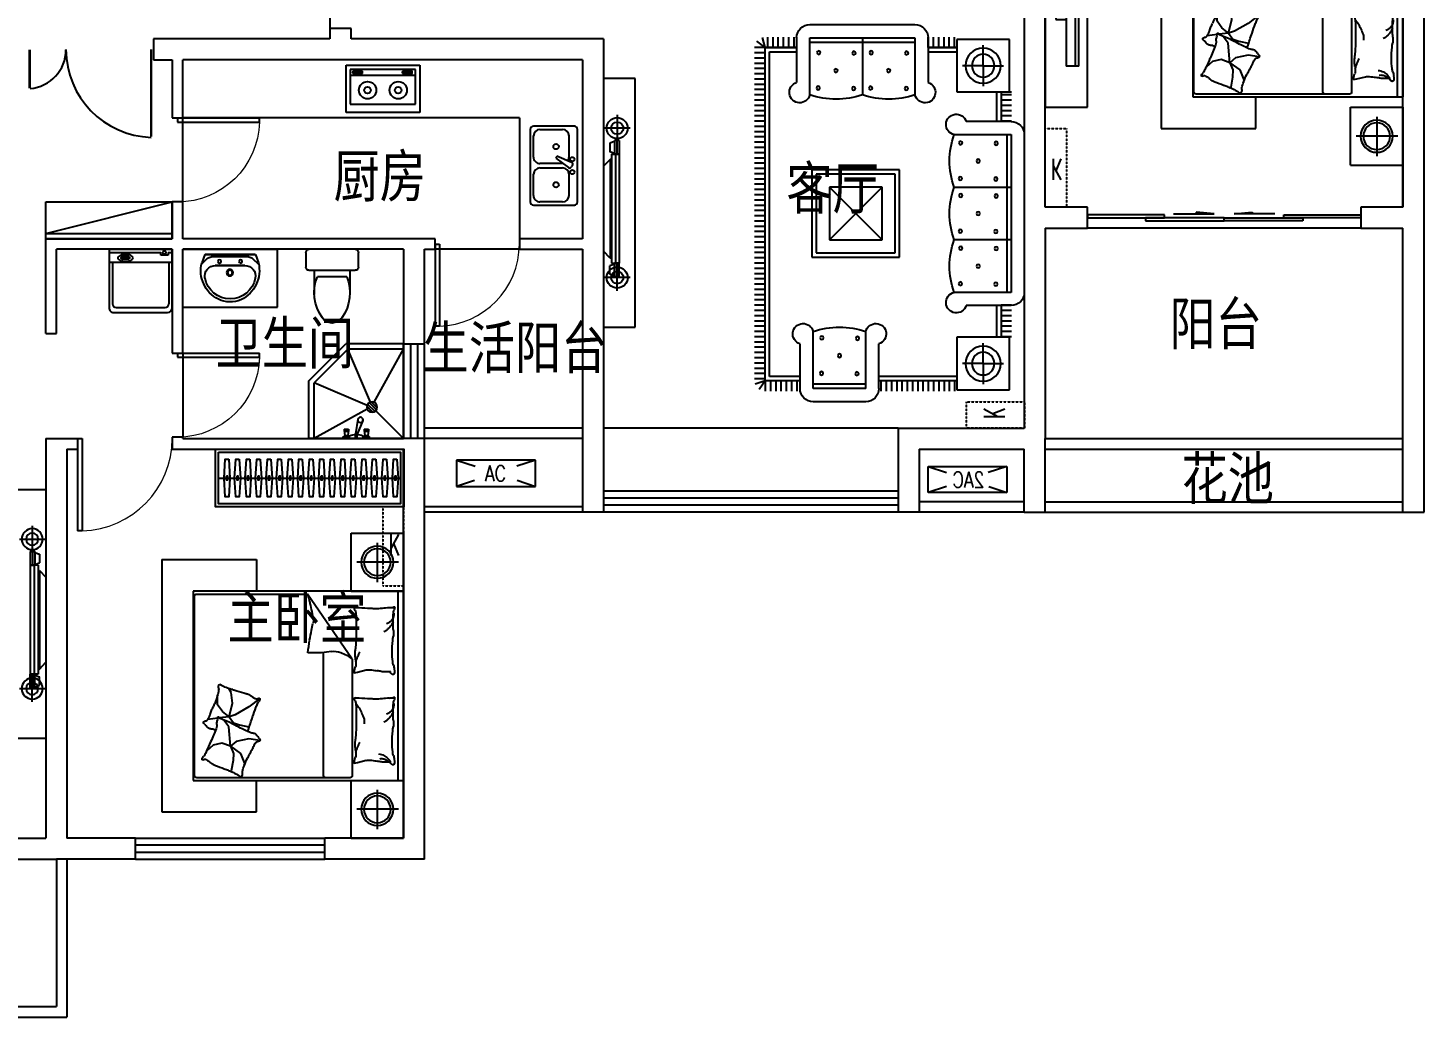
# Model space of a CAD drawing. Extents: x 4672755 to 4700405, y -995504 to -977404.
# Drawn here: x 4687134 to 4700405, y -995504 to -986099 of the extents above; entities that cross this region are included whole.
import ezdxf
from ezdxf.enums import TextEntityAlignment as Align

# ---------------------------------------------------------------- set-up
doc = ezdxf.new("R2010")
doc.units = 0
doc.header["$MEASUREMENT"] = 0
doc.linetypes.add('DASH', pattern=[0.35, 0.25, -0.1])
doc.layers.get('0').update_dxf_attribs({"linetype": 'CONTINUOUS'})
for name, color, linetype in [('BATH', 8, 'CONTINUOUS'), ('DOTE', 1, 'CONTINUOUS'), ('FUR', 8, 'CONTINUOUS'), ('FURN', 8, 'CONTINUOUS'), ('Furniture(家具)', 8, 'CONTINUOUS'), ('KTIAO', 124, 'CONTINUOUS'), ('WALL', 2, 'CONTINUOUS'), ('WINDOW', 4, 'CONTINUOUS'), ('WINDOW_TEXT', 7, 'CONTINUOUS'), ('厨卫示意', 8, 'CONTINUOUS'), ('家具示意', 8, 'CONTINUOUS'), ('空调示意', 40, 'CONTINUOUS')]:
    doc.layers.add(name, color=color, linetype=linetype)
doc.layers.add('文字标注', color=121, linetype='CONTINUOUS', lineweight=0)
doc.layers.get('DOTE').off()
doc.styles.add('-黑体', font='simhei.ttf', dxfattribs={"width": 0.8})
doc.styles.add('DIM_FONT', font='SIMPLEX.shx', dxfattribs={"width": 0.8})
doc.styles.add('HZ', font='txt', dxfattribs={"bigfont": 'hztxt'})
doc.styles.add('SIMPLEX', font='SIMPLEX.SHX')

# ---------------------------------------------------------------- blocks, each defined once
blk = doc.blocks.new('A$C322E7435')
at = {"layer": 'BATH'}
for p, q in [((0, 0), (0, 600)), ((557, 600), (0, 600)), ((30, 563), (57, 563)), ((31, 563), (31, 600)), ((57, 563), (57, 491)), ((126, 600), (126, 0)), ((126, 568), (518, 568)), ((552, 68), (552, 533)), ((600, 44), (600, 557)), ((57, 491), (30, 491)), ((31, 0), (31, 491)), ((76, 193), (86, 193)), ((84, 128), (84, 184)), ((84, 184), (98, 184)), ((98, 184), (98, 128)), ((0, 0), (557, 0)), ((77, 113), (86, 113)), ((98, 128), (84, 128)), ((126, 33), (518, 33))]:
    blk.add_line(p, q, dxfattribs=at)
blk.add_circle((30, 525), 15.2, dxfattribs=at)
for centre, radius, start, end in [((518, 533), 34.8, 0, 90), ((557, 557), 43.5, 0, 90), ((206, 155), 157, 169.1967, 180), ((206, 155), 157, 180, 190.8033), ((144, 167), 94.4, 155.2655, 169.1967), ((106, 185), 52.1, 131.9599, 155.2655), ((221, 153), 154, 173.9017, 180), ((221, 153), 154, 180, 186.0983), ((149, 161), 82.1, 165.5369, 173.9017), ((149, 146), 82.1, 186.0983, 194.4631), ((104, 172), 36, 148.0894, 165.5369), ((82, 211), 16.6, 90, 131.9599), ((77, 190), 3.51, 90, 148.0894), ((230, 153), 154, 173.9017, 180), ((230, 153), 154, 180, 186.0983), ((158, 161), 82.1, 165.5369, 173.9017), ((158, 146), 82.1, 186.0983, 194.4631), ((77, 190), 3.51, 72.0546, 90), ((113, 172), 36, 148.0894, 165.5369), ((82, 211), 16.6, 48.0401, 90), ((86, 190), 3.51, 90, 148.0894), ((86, 190), 3.51, 31.9106, 90), ((58, 172), 36, 18.9155, 31.9106), ((58, 185), 52.1, 24.7345, 48.0401), ((20, 167), 94.4, 10.8033, 24.7345), ((-41, 155), 157, 0, 10.8033), ((-41, 155), 157, 349.1967, 0), ((144, 144), 94.4, 190.8033, 204.7345), ((106, 126), 52.1, 204.7345, 228.0401), ((104, 134), 36, 194.4631, 211.9106), ((82, 100), 16.6, 228.0401, 270), ((77, 117), 3.51, 211.9106, 270), ((113, 134), 36, 194.4631, 211.9106), ((82, 100), 16.6, 270, 311.9599), ((86, 117), 3.51, 211.9106, 270), ((86, 117), 3.51, 270, 328.0894), ((58, 134), 36, 328.0894, 345.5369), ((13, 146), 82.1, 345.5369, 347.5389), ((58, 126), 52.1, 311.9599, 335.2655), ((20, 144), 94.4, 335.2655, 349.1967), ((518, 68), 34.8, 270, 0), ((557, 44), 43.5, 270, 0)]:
    blk.add_arc(centre, radius, start, end, dxfattribs=at)
blk = doc.blocks.new('A$C179D235A')
at = {"layer": 'BATH'}
for p, q in [((0, 0), (0, 450)), ((0, 450), (700, 450)), ((700, 450), (700, 0)), ((40, 370), (40, 40)), ((660, 370), (40, 370)), ((660, 40), (660, 370)), ((40, 96), (660, 96)), ((40, 40), (660, 40)), ((71, 73), (71, 62)), ((146, 64), (82, 64)), ((82, 64), (82, 47)), ((82, 47), (146, 47)), ((146, 47), (146, 64)), ((163, 72), (163, 62)), ((544, 73), (544, 62)), ((555, 64), (555, 47)), ((619, 64), (555, 64)), ((555, 47), (619, 47)), ((619, 47), (619, 64)), ((636, 72), (636, 62)), ((700, 0), (0, 0))]:
    blk.add_line(p, q, dxfattribs=at)
for centre, radius in [((204, 237), 82.5), ((204, 237), 31.6), ((496, 237), 82.5), ((496, 237), 31.6)]:
    blk.add_circle(centre, radius, dxfattribs=at)
for centre, radius, start, end in [((75, 72), 4.03, 121.9106, 180), ((75, 72), 4.03, 180, 197.9454), ((75, 62), 4.03, 121.9106, 180), ((75, 62), 4.03, 180, 238.0894), ((95, 41), 41.3, 104.4631, 121.9106), ((95, 30), 41.3, 104.4631, 121.9106), ((95, 93), 41.3, 238.0894, 251.0845), ((108, -11), 94.4, 96.0983, 104.4631), ((108, -21), 94.4, 96.0983, 104.4631), ((117, -93), 177, 90, 96.0983), ((117, -104), 177, 90, 96.0983), ((117, -93), 177, 83.9017, 90), ((117, -104), 177, 83.9017, 90), ((126, -11), 94.4, 75.5369, 83.9017), ((126, -21), 94.4, 75.5369, 83.9017), ((126, 145), 94.4, 282.4611, 284.4631), ((139, 41), 41.3, 58.0894, 75.5369), ((139, 30), 41.3, 58.0894, 75.5369), ((139, 93), 41.3, 284.4631, 301.9106), ((159, 72), 4.03, 0, 58.0894), ((159, 62), 4.03, 360, 58.0894), ((159, 62), 4.03, 301.9106, 360), ((548, 72), 4.03, 121.9106, 180), ((548, 72), 4.03, 180, 197.9454), ((548, 62), 4.03, 121.9106, 180), ((548, 62), 4.03, 180, 238.0894), ((568, 41), 41.3, 104.4631, 121.9106), ((568, 30), 41.3, 104.4631, 121.9106), ((568, 93), 41.3, 238.0894, 251.0845), ((581, -11), 94.4, 96.0983, 104.4631), ((581, -21), 94.4, 96.0983, 104.4631), ((590, -93), 177, 90, 96.0983), ((590, -104), 177, 90, 96.0983), ((590, -93), 177, 83.9017, 90), ((590, -104), 177, 83.9017, 90), ((599, -11), 94.4, 75.5369, 83.9017), ((599, -21), 94.4, 75.5369, 83.9017), ((599, 145), 94.4, 282.4611, 284.4631), ((612, 41), 41.3, 58.0894, 75.5369), ((612, 30), 41.3, 58.0894, 75.5369), ((612, 93), 41.3, 284.4631, 301.9106), ((632, 72), 4.03, 0, 58.0894), ((632, 62), 4.03, 0, 58.0894), ((632, 62), 4.03, 301.9106, 360)]:
    blk.add_arc(centre, radius, start, end, dxfattribs=at)
blk = doc.blocks.new('A$C77202156')
at = {"layer": 'BATH'}
for p, q in [((350, 900), (0, 550)), ((50, 529), (371, 850)), ((900, 900), (350, 900)), ((584, 348), (371, 850)), ((900, 850), (371, 850)), ((621, 346), (900, 850)), ((900, 0), (900, 900)), ((0, 0), (0, 550)), ((810, 565), (810, 525)), ((810, 565), (820, 565)), ((820, 565), (875, 560)), ((820, 565), (820, 525)), ((830, 565), (830, 525)), ((875, 530), (875, 560)), ((875, 560), (875, 530)), ((900, 575), (880, 575)), ((880, 575), (880, 515)), ((900, 575), (900, 325)), ((50, 0), (50, 529)), ((552, 315), (50, 529)), ((715, 435), (856, 457)), ((727, 387), (858, 442)), ((732, 433), (732, 433)), ((810, 525), (820, 525)), ((820, 525), (875, 530)), ((900, 457), (858, 457)), ((900, 442), (858, 442)), ((900, 515), (875, 515)), ((554, 279), (50, 0)), ((607, 251), (551, 307)), ((628, 258), (558, 328)), ((642, 272), (572, 342)), ((649, 293), (593, 350)), ((810, 375), (810, 335)), ((810, 375), (820, 375)), ((810, 335), (820, 335)), ((820, 375), (820, 335)), ((820, 375), (875, 370)), ((820, 335), (875, 340)), ((830, 375), (830, 335)), ((900, 385), (875, 385)), ((875, 370), (875, 340)), ((875, 340), (875, 370)), ((880, 385), (880, 325)), ((900, 325), (880, 325)), ((635, 265), (900, 0)), ((0, 0), (900, 0))]:
    blk.add_line(p, q, dxfattribs=at)
for centre, radius in [((722, 411), 25), ((858, 450), 7.5)]:
    blk.add_circle(centre, radius, dxfattribs=at)
blk.add_arc((1008, 450), 148, 153.9845, 205.963, dxfattribs=at)
blk.add_ellipse((600, 300), major_axis=(35.4, 35.4), ratio=1, dxfattribs=at)
blk = doc.blocks.new('A$C07443026')
at = {"layer": 'BATH'}
for p, q in [((80, 200), (80, 430)), ((420, 200), (420, 430)), ((0, 30), (0, 170)), ((30, 200), (470, 200)), ((110, 260), (390, 260)), ((500, 170), (500, 30)), ((470, 0), (30, 0))]:
    blk.add_line(p, q, dxfattribs=at)
for centre, radius, start, end in [((250, 591), 110, 33.4509, 146.5491), ((479, 413), 399, 143.4511, 202.496), ((21, 413), 399, 337.504, 36.5489), ((30, 170), 30, 90, 180), ((470, 170), 30, 0, 90), ((30, 30), 30, 180, 270), ((470, 30), 30, 270, 0)]:
    blk.add_arc(centre, radius, start, end, dxfattribs=at)
blk = doc.blocks.new('A$C6E3D31D3')
at = {"layer": '家具示意'}
for p, q in [((1400, 2400), (1400, 2100)), ((2300, 2400), (1400, 2400)), ((2300, 2400), (2300, 0)), ((0, 2100), (2000, 2100)), ((0, 300), (0, 2100)), ((53, 300), (53, 2100)), ((489, 1453), (916, 2072)), ((1968, 2072), (916, 2072)), ((1988, 346), (1988, 2052)), ((2000, 2100), (2000, 300)), ((687, 1526), (782, 1512)), ((762, 346), (762, 1515)), ((782, 1512), (912, 1514)), ((439, 1330), (356, 1350)), ((469, 1322), (439, 1330)), ((489, 1453), (489, 346)), ((1369, 1078), (1473, 998)), ((1627, 1034), (1641, 1137)), ((1641, 1137), (1661, 1173)), ((1769, 1020), (1769, 1113)), ((1473, 998), (1603, 923)), ((1659, 905), (1627, 1034)), ((1659, 905), (1722, 955)), ((1722, 955), (1769, 1020)), ((1560, 828), (1471, 809)), ((1617, 848), (1560, 828)), ((1603, 923), (1659, 905)), ((1659, 905), (1617, 848)), ((1645, 847), (1701, 870)), ((1646, 624), (1664, 810)), ((1659, 905), (1753, 894)), ((1664, 810), (1701, 860)), ((1701, 870), (1744, 888)), ((1701, 860), (1709, 872)), ((1767, 892), (1862, 880)), ((1369, 681), (1472, 695)), ((1472, 695), (1594, 669)), ((1594, 669), (1646, 624)), ((1553, 555), (1515, 461)), ((1646, 624), (1553, 555)), ((1646, 624), (1618, 557)), ((1618, 557), (1621, 488)), ((1646, 624), (1728, 655)), ((1728, 655), (1811, 635)), ((1811, 635), (1873, 581)), ((439, 470), (356, 491)), ((469, 463), (439, 470)), ((1515, 461), (1518, 437)), ((1621, 488), (1639, 390)), ((2000, 300), (0, 300)), ((509, 326), (1968, 326)), ((1400, 0), (1400, 300)), ((1639, 390), (1645, 387)), ((2300, 0), (1400, 0))]:
    blk.add_line(p, q, dxfattribs=at)
for centre, radius, start, end in [((1532, 1836), 657, 164.0648, 167.0745), ((2664, 1513), 1835, 162.2636, 164.0648), ((1968, 2052), 20, 0, 90), ((111, 1940), 25.1, 158.2117, 175.6975), ((115, 1940), 28.9, 175.6975, 210.6513), ((91, 1948), 3.42, 109.564, 158.2117), ((91, 1949), 2.32, 348.1069, 109.564), ((44, 1897), 53.9, 5.2592, 30.6513), ((97, 1948), 4.28, 168.1069, 248.0096), ((101, 1958), 15.6, 248.0096, 291.421), ((194, 1884), 99.2, 175.7841, 195.9352), ((-720, 1827), 821, 1.9079, 5.2592), ((119, 1913), 32.8, 81.8665, 111.421), ((89, 1702), 246, 77.8905, 81.8665), ((182, 2136), 198, 257.8905, 262.3191), ((277, 2845), 913, 262.3191, 266.6313), ((264, 2611), 679, 266.6313, 271.6331), ((244, 3297), 1365, 271.6331, 273.055), ((-410, 15550), 13636, 273.055, 273.5049), ((404, 2260), 321, 273.5049, 279.9984), ((1616, 1808), 1164, 176.426, 179.7135), ((600, 1872), 146, 167.131, 176.426), ((502, 1894), 45.3, 152.7159, 167.131), ((463, 1925), 19.3, 73.3022, 99.9984), ((393, 1950), 76.7, 332.7159, 343.7788), ((383, 1953), 87.5, 343.7788, 352.8796), ((468, 1942), 1.32, 352.8796, 73.3022), ((4853, 1074), 4065, 167.0745, 169.2724), ((387, 1701), 290, 175.1982, 182.5386), ((-772, 1798), 873, 355.1982, 359.4243), ((194, 1884), 99.2, 195.9352, 216.0864), ((-1393, 1805), 1494, 359.4243, 1.9079), ((320, 1892), 234, 200.8603, 207.2396), ((180, 1820), 76.8, 207.2396, 218.3886), ((194, 1884), 99.2, 216.0864, 233.8234), ((427, 2016), 392, 218.3886, 223.8115), ((194, 1884), 99.2, 233.8234, 251.5603), ((307, 1901), 225, 223.8115, 230.9651), ((196, 1764), 49.3, 230.9651, 241.6832), ((6170, 1785), 5719, 179.7135, 180.9704), ((916, 1819), 58.1, 169.2724, 187.7304), ((1051, 1838), 194, 187.7304, 193.1904), ((-1587, 1219), 2516, 11.6741, 13.1904), ((-1658, 1205), 2588, 9.495, 11.6741), ((249, 1695), 152, 182.5386, 190.1899), ((-421, 1574), 529, 6.0867, 10.1899), ((-938, 1519), 1049, 0, 6.0867), ((267, 1897), 200, 241.6832, 246.9972), ((3814, 1746), 3362, 180.9704, 182.6096), ((-2834, 1008), 3780, 7.692, 9.495), ((-572, 1519), 683, 352.4531, 360), ((-251, 1207), 739, 23.4844, 25.3111), ((-251, 1207), 739, 21.6577, 23.4844), ((-251, 1207), 739, 19.428, 21.6577), ((1671, 1648), 1216, 182.6096, 184.6176), ((232, 1493), 230, 348.4414, 2.7491), ((-942, 1437), 1405, 2.7491, 4.6176), ((728, 1165), 375, 110.1488, 129.6445), ((661, 1348), 180, 81.8644, 110.1488), ((249, 1334), 161, 171.5628, 180), ((178, 1334), 90.4, 180, 191.2724), ((391, 1313), 305, 164.256, 171.5628), ((-135, 1461), 242, 344.256, 352.4531), ((93, 1338), 34.2, 296.5805, 355.5998), ((180, 1824), 492, 263.7676, 270), ((180, 1536), 204, 270, 279.6844), ((66, 2205), 882, 279.6844, 282.1984), ((320, 1032), 317, 98.0051, 102.1984), ((367, 694), 659, 92.6649, 98.0051), ((340, 1285), 67.7, 75.9548, 92.6649), ((-251, 1207), 739, 17.1982, 19.428), ((600, 1418), 146, 168.4414, 186.4341), ((574, 1415), 120, 186.4341, 197.3864), ((240, 1311), 230, 9.4841, 17.3864), ((200, 1304), 271, 4.0829, 9.4841), ((103, 1319), 13.1, 191.2724, 296.5805), ((469, 1323), 0.917, 255.9551, 4.0829), ((1683, 1262), 75.5, 291.9373, 315.0955), ((1748, 1197), 16.8, 84.6428, 135.0955), ((1749, 1208), 5.8, 27.2959, 84.6428), ((1709, 1188), 50.9, 8.6443, 27.2959), ((1700, 1186), 59.9, 352.216, 8.6443), ((111, 1081), 25.1, 158.2117, 175.6975), ((115, 1080), 28.9, 175.6975, 210.6513), ((91, 1089), 3.42, 109.564, 158.2117), ((91, 1090), 2.32, 348.1069, 109.564), ((44, 1038), 53.9, 5.2592, 30.6513), ((97, 1088), 4.28, 168.1069, 248.0096), ((101, 1099), 15.6, 248.0096, 291.421), ((119, 1054), 32.8, 81.8665, 111.421), ((89, 843), 246, 77.8905, 81.8665), ((182, 1277), 198, 257.8905, 262.3191), ((277, 1986), 913, 262.3191, 266.6313), ((264, 1752), 679, 266.6313, 271.6331), ((244, 2438), 1365, 271.6331, 273.055), ((-410, 14691), 13636, 273.055, 273.5049), ((404, 1401), 321, 273.5049, 279.9984), ((463, 1066), 19.3, 73.3022, 99.9984), ((393, 1091), 76.7, 332.7159, 343.7788), ((383, 1094), 87.5, 343.7788, 352.8796), ((468, 1083), 1.32, 352.8796, 73.3022), ((1373, 1077), 4.43, 103.2808, 176.0516), ((1404, 1075), 35.2, 176.0516, 200.3452), ((1427, 1084), 60.1, 200.3452, 218.5854), ((1374, 1075), 6.3, 36.5792, 103.2808), ((1390, 1088), 14.2, 216.5792, 259.5926), ((1402, 1150), 77.1, 259.5926, 267.2714), ((1399, 1088), 15.3, 267.2714, 284.5709), ((1393, 1111), 39.3, 284.5709, 296.8179), ((1252, 1390), 352, 296.8179, 300.9056), ((1333, 1255), 194, 300.9056, 309.7005), ((1508, 1043), 81, 116.0735, 129.7005), ((1559, 939), 197, 107.8396, 116.0735), ((2113, -780), 2003, 105.2625, 107.8396), ((2019, -438), 1648, 103.841, 105.2625), ((1494, 1692), 545, 283.841, 286.3122), ((1597, 1341), 180, 286.3122, 290.7773), ((717, 3662), 2662, 290.7773, 291.9373), ((1822, 1170), 63, 172.216, 188.2293), ((2185, 1222), 430, 188.2293, 196.3527), ((2371, 1277), 624, 196.3527, 203.0962), ((194, 1025), 99.2, 175.7841, 195.9352), ((-720, 968), 821, 1.9079, 5.2592), ((-772, 939), 873, 355.1982, 359.4243), ((194, 1025), 99.2, 195.9352, 216.0864), ((-1393, 945), 1494, 359.4243, 1.9079), ((320, 1033), 234, 200.8603, 207.2396), ((194, 1025), 99.2, 216.0864, 233.8234), ((194, 1025), 99.2, 233.8234, 251.5603), ((1696, 331), 1432, 153.5015, 155.6735), ((694, 830), 313, 147.865, 153.5015), ((1046, 609), 729, 144.1737, 147.865), ((1616, 949), 1164, 176.426, 179.7135), ((6170, 926), 5719, 179.7135, 180.9704), ((600, 1012), 146, 167.131, 176.426), ((502, 1035), 45.3, 152.7159, 167.131), ((1318, 997), 79.2, 22.7069, 38.5854), ((619, 704), 837, 20.1287, 22.7069), ((-3378, -761), 5094, 19.0836, 20.1287), ((7168, 3322), 5838, 203.0962, 203.4523), ((-3786, -1430), 6102, 23.104, 23.4523), ((-28, 173), 2016, 22.0188, 23.104), ((4712, 2090), 3097, 202.0188, 202.8944), ((387, 842), 290, 175.1982, 182.5386), ((249, 836), 152, 182.5386, 190.1899), ((-421, 715), 529, 6.0867, 10.1899), ((180, 961), 76.8, 207.2396, 218.3886), ((427, 1157), 392, 218.3886, 223.8115), ((307, 1042), 225, 223.8115, 230.9651), ((196, 905), 49.3, 230.9651, 241.6832), ((267, 1038), 200, 241.6832, 246.9972), ((647, 855), 272, 175.9172, 183.5552), ((433, 871), 58, 159.3257, 175.9172), ((853, 712), 507, 155.6735, 159.3257), ((3814, 886), 3362, 180.9704, 182.6096), ((-1536, -123), 3145, 16.6085, 19.0836), ((782, 2299), 1687, 295.0529, 297.0884), ((838, 2191), 1565, 297.0884, 299.936), ((1726, 649), 214, 112.2355, 119.936), ((1736, 909), 23.1, 292.2355, 342.8133), ((1762, 901), 4.67, 19.3799, 162.8133), ((1758, 900), 9.2, 355.7407, 19.3799), ((1801, 896), 34, 175.7407, 187.9822), ((1961, 919), 195, 187.9822, 194.8807), ((1599, 823), 179, 7.6784, 14.8807), ((1706, 837), 71.2, 355.4882, 7.6784), ((1843, 826), 66.3, 175.4882, 188.1216), ((1893, 833), 117, 188.1216, 201.0043), ((1810, 859), 77.4, 301.4977, 312.0817), ((1892, 899), 35.9, 202.8944, 268.8496), ((1716, 963), 218, 312.0817, 318.389), ((1385, 1257), 660, 318.389, 319.3878), ((2177, 578), 383, 138.0754, 139.3878), ((1891, 851), 12.7, 316.7905, 88.8496), ((1926, 804), 45.2, 131.4767, 138.0754), ((1850, 890), 69.7, 311.4767, 316.7905), ((-938, 660), 1049, 0, 6.0867), ((-251, 348), 739, 23.4844, 25.3111), ((1671, 789), 1216, 182.6096, 184.6176), ((-942, 578), 1405, 2.7491, 4.6176), ((1378, 685), 12.7, 141.1864, 273.2455), ((1422, 649), 69.7, 135.8726, 141.1864), ((1340, 729), 45.2, 315.8726, 322.4713), ((1072, 935), 383, 322.4713, 323.7837), ((1381, 636), 35.9, 27.2902, 93.2455), ((1914, 318), 660, 142.7849, 143.7837), ((1561, 586), 218, 136.4776, 142.7849), ((1459, 683), 77.4, 125.8936, 136.4776), ((1427, 727), 22.6, 81.9508, 125.8936), ((1437, 795), 45.8, 261.9508, 292.4162), ((1071, 1682), 1005, 292.4162, 295.0529), ((1366, 742), 117, 10.7366, 16.6085), ((4720, 1919), 3145, 201.0043, 203.4795), ((2121, -167), 1005, 108.0203, 109.3448), ((1824, 746), 45.8, 77.5549, 108.0203), ((1839, 812), 22.6, 257.5549, 301.4977), ((6508, 2696), 5094, 203.4795, 204.5246), ((391, 454), 305, 164.256, 171.5628), ((-135, 602), 242, 344.256, 352.4531), ((-572, 660), 683, 352.4531, 360), ((252, 412), 140, 117.3988, 135.0976), ((252, 412), 140, 106.515, 117.3988), ((252, 412), 140, 95.6311, 106.515), ((-251, 348), 739, 21.6577, 23.4844), ((-251, 348), 739, 19.428, 21.6577), ((-251, 348), 739, 17.1982, 19.428), ((600, 559), 146, 168.4414, 186.4341), ((574, 556), 120, 186.4341, 197.3864), ((232, 634), 230, 348.4414, 2.7491), ((-1340, -767), 3097, 26.4147, 27.2902), ((3240, 1507), 2016, 206.4147, 207.4999), ((6864, 3394), 6102, 207.4999, 207.8482), ((-3694, -2184), 5838, 27.4921, 27.8482), ((2635, 928), 837, 204.5246, 207.1028), ((1960, 583), 79.2, 207.1028, 222.9813), ((249, 475), 161, 171.5628, 180), ((178, 475), 90.4, 180, 191.2724), ((103, 460), 13.1, 191.2724, 296.5805), ((93, 479), 34.2, 296.5805, 355.5998), ((252, 412), 140, 135.0976, 152.7964), ((180, 965), 492, 263.7676, 270), ((216, 421), 89.9, 131.4429, 143.7359), ((191, 449), 52.6, 115.3551, 131.4429), ((233, 360), 151, 111.8149, 115.3551), ((254, 310), 206, 108.7799, 111.8149), ((180, 677), 204, 270, 279.6844), ((205, 451), 56.2, 90, 108.7799), ((205, 416), 91.5, 75.3149, 90), ((66, 1345), 882, 279.6844, 282.1984), ((320, 173), 317, 98.0051, 102.1984), ((367, -165), 659, 92.6649, 98.0051), ((340, 425), 67.7, 75.9548, 92.6649), ((240, 451), 230, 9.4841, 17.3864), ((200, 445), 271, 4.0829, 9.4841), ((469, 464), 0.917, 255.9551, 4.0829), ((932, 224), 624, 20.7486, 27.4921), ((1113, 292), 430, 12.6252, 20.7486), ((1151, 1960), 1648, 288.2369, 289.6584), ((1032, 2294), 2003, 289.6584, 292.2355), ((1716, 622), 197, 292.2355, 300.4694), ((1774, 523), 81, 300.4694, 314.0964), ((1966, 325), 194, 125.3015, 134.0964), ((2057, 196), 352, 121.2138, 125.3015), ((1895, 464), 39.3, 108.9668, 121.2138), ((1887, 486), 15.3, 91.6673, 108.9668), ((1889, 425), 77.1, 83.9885, 91.6673), ((1895, 487), 14.2, 40.9751, 83.9885), ((1858, 488), 60.1, 24.7411, 42.9813), ((1911, 501), 6.3, 220.9751, 287.6767), ((1881, 499), 35.2, 0.4475, 24.7411), ((1912, 499), 4.43, 287.6767, 0.4475), ((509, 346), 20, 180, 270), ((742, 346), 20, 270, 0), ((1471, 372), 63, 356.6119, 12.6252), ((1594, 365), 59.9, 176.6119, 193.0402), ((1585, 363), 50.9, 193.0402, 211.6917), ((1547, 339), 5.8, 211.6917, 269.0386), ((1547, 350), 16.8, 269.0386, 319.4914), ((1617, 290), 75.5, 116.3332, 139.4914), ((2764, -2028), 2662, 115.1732, 116.3332), ((1709, 219), 180, 110.7081, 115.1732), ((1838, -123), 545, 108.2369, 110.7081), ((1968, 346), 20, 270, 0)]:
    blk.add_arc(centre, radius, start, end, dxfattribs=at)
at = {"layer": '家具示意', "style": 'DIM_FONT', "width": 0.8, "flags": 9}
for tag in ['YSIZE', 'XSIZE']:
    blk.add_attdef(tag, (0, 300), '', height=0.5, rotation=90, dxfattribs=at)
blk = doc.blocks.new('A$C5B633F4C')
at = {"layer": 'BATH'}
for p, q in [((0, 419), (0, 31)), ((719, 450), (31, 450)), ((373, 401), (387, 393)), ((750, 31), (750, 419)), ((31, 92), (31, 307)), ((92, 368), (293, 368)), ((344, 391), (284, 252)), ((302, 242), (393, 362)), ((355, 306), (355, 92)), ((395, 92), (395, 307)), ((457, 368), (658, 368)), ((719, 307), (719, 92)), ((284, 252), (302, 242)), ((31, 0), (719, 0)), ((293, 31), (92, 31)), ((658, 31), (457, 31))]:
    blk.add_line(p, q, dxfattribs=at)
for centre, radius in [((314, 399), 20.4), ((436, 399), 20.4), ((194, 245), 25.5), ((556, 245), 25.5)]:
    blk.add_circle(centre, radius, dxfattribs=at)
for centre, radius, start, end in [((31, 419), 30.7, 90, 180), ((363, 384), 20.4, 60, 159.4623), ((719, 419), 30.7, 0, 90), ((92, 307), 61.3, 90, 180), ((293, 307), 61.3, 56.607, 90), ((377, 375), 20.4, 320.5377, 60), ((457, 307), 61.3, 90, 180), ((658, 307), 61.3, 0, 90), ((31, 31), 30.7, 180, 270), ((92, 92), 61.3, 180, 270), ((293, 92), 61.3, 270, 0), ((457, 92), 61.3, 180, 270), ((658, 92), 61.3, 270, 0), ((719, 31), 30.7, 270, 0)]:
    blk.add_arc(centre, radius, start, end, dxfattribs=at)
at = {"layer": 'BATH', "style": 'DIM_FONT', "width": 0.8, "flags": 9}
for tag in ['XSIZE', 'YSIZE']:
    blk.add_attdef(tag, (375, 450), '', height=0.371, rotation=270, dxfattribs=at)
blk = doc.blocks.new('A$C34E17426')
at = {"layer": 'BATH'}
for p, q in [((0, 0), (0, 550)), ((900, 550), (0, 550)), ((900, 0), (900, 550)), ((236, 464), (178, 409)), ((209, 500), (179, 421)), ((689, 500), (209, 500)), ((212, 500), (688, 500)), ((270, 477), (630, 477)), ((666, 463), (723, 405)), ((689, 500), (719, 421)), ((308, 395), (590, 395)), ((590, 395), (308, 395)), ((900, 0), (0, 0))]:
    blk.add_line(p, q, dxfattribs=at)
for centre, radius in [((350, 435), 16.3), ((550, 435), 16.3), ((451, 328), 31.6), ((451, 328), 23)]:
    blk.add_circle(centre, radius, dxfattribs=at)
for centre, radius, start, end in [((478, 348), 307, 166.1751, 244.7296), ((270, 427), 50, 90, 133.181), ((421, 348), 307, 297.0639, 13.8249), ((630, 427), 50, 44.5607, 90), ((308, 295), 100, 90, 190.5602), ((449, 321), 243, 190.5602, 349.4398), ((590, 295), 100, 349.4398, 90), ((449, 299), 250, 245.8071, 296.4628)]:
    blk.add_arc(centre, radius, start, end, dxfattribs=at)
blk = doc.blocks.new('A$C04A21AEC')
at = {"layer": '家具示意'}
for p, q in [((500, 550), (0, 550)), ((0, 550), (0, 0)), ((500, 0), (500, 550)), ((250, 460), (250, 86)), ((50, 275), (445, 275)), ((500, 0), (0, 0))]:
    blk.add_line(p, q, dxfattribs=at)
for radius in [153, 127]:
    blk.add_circle((250, 275), radius, dxfattribs=at)
blk = doc.blocks.new('A$C42A94E56')
at = {"layer": 'KTIAO', "linetype": 'DASH', "ltscale": 0.5}
for p, q in [((750, 200), (0, 200)), ((0, 200), (0, 0)), ((750, 0), (750, 200)), ((0, 0), (750, 0))]:
    blk.add_line(p, q, dxfattribs=at)
at = {"layer": 'KTIAO', "linetype": 'DASH', "ltscale": 0.5, "style": 'HZ', "width": 0.6}
blk.add_text('K', height=200, rotation=90, dxfattribs=at).set_placement((461, 57))
blk = doc.blocks.new('A$C67BD35B0')
at = {"layer": '空调示意'}
for p, q in [((750, 250), (0, 250)), ((0, 250), (0, 0)), ((0, 250), (177, 191)), ((750, 250), (573, 191)), ((750, 0), (750, 250)), ((172, 57), (0, 0)), ((0, 0), (750, 0)), ((575, 58), (750, 0))]:
    blk.add_line(p, q, dxfattribs=at)
at = {"layer": '空调示意', "style": 'HZ', "width": 0.8}
blk.add_text('AC', height=150, dxfattribs=at).set_placement((270, 48))
at = {"layer": '空调示意', "style": 'DIM_FONT', "width": 0.6, "flags": 9}
for tag in ['XSIZE', 'YSIZE']:
    blk.add_attdef(tag, (0, 0), '', height=0.5, rotation=0, dxfattribs=at)
blk = doc.blocks.new('*U25')
blk.add_line((-970, -275), (760, -275))
for points in [[(-1000, 0), (790, 0), (790, -550), (-1000, -550)], [(-970, -30), (760, -30), (760, -520), (-970, -520)]]:
    blk.add_lwpolyline(points, close=True)
at = {"elevation": 0}
for points in [[(-874, -95), (-862, -275), (-874, -455), (-906, -455), (-918, -275), (-906, -95)], [(-774, -95), (-762, -275), (-774, -455), (-806, -455), (-818, -275), (-806, -95)], [(-674, -95), (-662, -275), (-674, -455), (-706, -455), (-718, -275), (-706, -95)], [(-574, -95), (-562, -275), (-574, -455), (-606, -455), (-618, -275), (-606, -95)], [(-474, -95), (-462, -275), (-474, -455), (-506, -455), (-518, -275), (-506, -95)], [(-374, -95), (-362, -275), (-374, -455), (-406, -455), (-418, -275), (-406, -95)], [(-274, -95), (-262, -275), (-274, -455), (-306, -455), (-318, -275), (-306, -95)], [(-174, -95), (-162, -275), (-174, -455), (-206, -455), (-218, -275), (-206, -95)], [(-74, -95), (-62, -275), (-74, -455), (-106, -455), (-118, -275), (-106, -95)], [(26, -95), (38, -275), (26, -455), (-6, -455), (-18, -275), (-6, -95)], [(126, -95), (138, -275), (126, -455), (94, -455), (82, -275), (94, -95)], [(226, -95), (238, -275), (226, -455), (194, -455), (182, -275), (194, -95)], [(326, -95), (338, -275), (326, -455), (294, -455), (282, -275), (294, -95)], [(426, -95), (438, -275), (426, -455), (394, -455), (382, -275), (394, -95)], [(526, -95), (538, -275), (526, -455), (494, -455), (482, -275), (494, -95)], [(626, -95), (638, -275), (626, -455), (594, -455), (582, -275), (594, -95)], [(726, -95), (738, -275), (726, -455), (694, -455), (682, -275), (694, -95)]]:
    blk.add_lwpolyline(points, close=True, dxfattribs=at)
at = {"ltscale": 15, "elevation": 0}
for points in [[(-894, -255), (-886, -255), (-886, -295), (-894, -295)], [(-794, -255), (-786, -255), (-786, -295), (-794, -295)], [(-694, -255), (-686, -255), (-686, -295), (-694, -295)], [(-594, -255), (-586, -255), (-586, -295), (-594, -295)], [(-494, -255), (-486, -255), (-486, -295), (-494, -295)], [(-394, -255), (-386, -255), (-386, -295), (-394, -295)], [(-294, -255), (-286, -255), (-286, -295), (-294, -295)], [(-194, -255), (-186, -255), (-186, -295), (-194, -295)], [(-94, -255), (-86, -255), (-86, -295), (-94, -295)], [(6, -255), (14, -255), (14, -295), (6, -295)], [(106, -255), (114, -255), (114, -295), (106, -295)], [(206, -255), (214, -255), (214, -295), (206, -295)], [(306, -255), (314, -255), (314, -295), (306, -295)], [(406, -255), (414, -255), (414, -295), (406, -295)], [(506, -255), (514, -255), (514, -295), (506, -295)], [(606, -255), (614, -255), (614, -295), (606, -295)], [(706, -255), (714, -255), (714, -295), (706, -295)]]:
    blk.add_lwpolyline(points, close=True, dxfattribs=at)
blk = doc.blocks.new('A$C31840BCA')
at = {"layer": 'FUR'}
for p, q in [((300, 2367), (0, 2367)), ((0, 2367), (0, 0)), ((300, 0), (300, 2367)), ((131, 2020), (131, 1771)), ((252, 1894), (8, 1894)), ((105, 1767), (60, 1750)), ((60, 1750), (60, 1669)), ((105, 1775), (105, 1645)), ((150, 1775), (105, 1775)), ((127, 1775), (127, 1645)), ((150, 1775), (150, 1645)), ((62, 1596), (0, 1531)), ((105, 1652), (60, 1669)), ((75, 1596), (62, 1596)), ((62, 1596), (62, 658)), ((75, 1645), (150, 1645)), ((75, 1645), (75, 610)), ((150, 1645), (105, 1645)), ((113, 1645), (113, 610)), ((150, 1645), (150, 610)), ((62, 658), (0, 723)), ((105, 602), (60, 585)), ((60, 504), (60, 585)), ((75, 658), (62, 658)), ((75, 610), (150, 610)), ((105, 480), (105, 610)), ((150, 610), (105, 610)), ((126, 480), (126, 610)), ((131, 346), (131, 596)), ((150, 480), (150, 610)), ((252, 473), (8, 473)), ((105, 487), (60, 504)), ((150, 480), (105, 480)), ((0, 0), (300, 0))]:
    blk.add_line(p, q, dxfattribs=at)
for centre, radius in [((130, 1894), 99.8), ((131, 1894), 58), ((130, 473), 99.8), ((131, 473), 58)]:
    blk.add_circle(centre, radius, dxfattribs=at)
blk = doc.blocks.new('A$C6CA9292A')
at = {"layer": 'FURN'}
for p, q in [((2039, 3587), (1039, 3587)), ((663, 3368), (663, 3468)), ((713, 3368), (713, 3468)), ((763, 3368), (763, 3468)), ((813, 3368), (813, 3468)), ((863, 3368), (863, 3468)), ((913, 3368), (913, 3468)), ((914, 3462), (914, 3035)), ((2039, 3462), (1039, 3462)), ((1039, 3462), (1039, 2920)), ((1539, 3462), (1539, 2920)), ((2039, 2920), (2039, 3462)), ((2163, 3368), (2163, 3468)), ((2164, 3462), (2164, 3035)), ((2188, 3368), (2188, 3468)), ((2238, 3368), (2238, 3468)), ((2288, 3368), (2288, 3468)), ((2338, 3368), (2338, 3468)), ((2388, 3368), (2388, 3468)), ((2438, 3368), (2438, 3468)), ((2463, 3368), (2489, 3464)), ((141, 2946), (141, 3446)), ((141, 3446), (641, 3446)), ((391, 3196), (391, 3391)), ((641, 3446), (641, 2946)), ((641, 3368), (914, 3368)), ((914, 3368), (641, 3368)), ((914, 3326), (641, 3326)), ((2039, 3420), (1039, 3420)), ((2164, 3368), (2463, 3368)), ((2463, 3368), (2164, 3368)), ((2422, 3326), (2164, 3326)), ((2422, 241), (2422, 3326)), ((2463, 3368), (2543, 3428)), ((2463, 200), (2463, 3368)), ((2463, 3368), (2563, 3368)), ((391, 3196), (196, 3196)), ((391, 3196), (586, 3196)), ((391, 3196), (391, 3001)), ((2463, 3318), (2563, 3318)), ((2463, 3268), (2563, 3268)), ((2463, 3218), (2563, 3218)), ((2463, 3168), (2563, 3168)), ((2463, 3118), (2563, 3118)), ((2463, 3068), (2563, 3068)), ((221, 2946), (121, 2946)), ((221, 2921), (121, 2921)), ((641, 2946), (141, 2946)), ((221, 2946), (221, 2665)), ((263, 2946), (263, 2665)), ((2463, 3018), (2563, 3018)), ((2463, 2968), (2563, 2968)), ((221, 2871), (121, 2871)), ((221, 2821), (121, 2821)), ((2463, 2918), (2563, 2918)), ((2463, 2868), (2563, 2868)), ((2463, 2818), (2563, 2818)), ((221, 2771), (121, 2771)), ((221, 2721), (121, 2721)), ((221, 2671), (121, 2671)), ((125, 2665), (552, 2665)), ((2463, 2768), (2563, 2768)), ((2463, 2718), (2563, 2718)), ((2463, 2668), (2563, 2668)), ((0, 2540), (0, 1040)), ((667, 2540), (125, 2540)), ((125, 2540), (125, 1040)), ((167, 2540), (167, 1040)), ((2463, 2618), (2563, 2618)), ((2463, 2568), (2563, 2568)), ((2463, 2518), (2563, 2518)), ((2463, 2468), (2563, 2468)), ((2463, 2418), (2563, 2418)), ((2463, 2368), (2563, 2368)), ((2463, 2318), (2563, 2318)), ((2463, 2268), (2563, 2268)), ((1186, 2207), (2019, 2207)), ((1186, 1374), (1186, 2207)), ((1227, 2165), (1977, 2165)), ((1227, 1415), (1227, 2165)), ((1977, 2165), (1977, 1415)), ((2019, 2207), (2019, 1374)), ((2463, 2218), (2563, 2218)), ((2463, 2168), (2563, 2168)), ((667, 2040), (125, 2040)), ((1352, 2040), (1852, 2040)), ((1352, 1540), (1352, 2040)), ((1352, 2040), (1852, 1540)), ((1352, 1540), (1852, 2040)), ((1852, 2040), (1852, 1540)), ((2463, 2118), (2563, 2118)), ((2463, 2068), (2563, 2068)), ((2463, 2018), (2563, 2018)), ((2463, 1968), (2563, 1968)), ((2463, 1918), (2563, 1918)), ((2463, 1868), (2563, 1868)), ((2463, 1818), (2563, 1818)), ((2463, 1768), (2563, 1768)), ((2463, 1718), (2563, 1718)), ((2463, 1668), (2563, 1668)), ((2463, 1618), (2563, 1618)), ((125, 1540), (667, 1540)), ((1852, 1540), (1352, 1540)), ((2463, 1568), (2563, 1568)), ((2463, 1518), (2563, 1518)), ((2463, 1468), (2563, 1468)), ((2019, 1374), (1186, 1374)), ((1977, 1415), (1227, 1415)), ((2463, 1418), (2563, 1418)), ((2463, 1368), (2563, 1368)), ((2463, 1318), (2563, 1318)), ((2463, 1268), (2563, 1268)), ((2463, 1218), (2563, 1218)), ((2463, 1168), (2563, 1168)), ((2463, 1118), (2563, 1118)), ((2463, 1068), (2563, 1068)), ((125, 1040), (667, 1040)), ((2463, 1018), (2563, 1018)), ((2463, 968), (2563, 968)), ((221, 921), (121, 921)), ((221, 871), (121, 871)), ((221, 821), (121, 821)), ((125, 915), (552, 915)), ((221, 915), (221, 613)), ((263, 915), (263, 613)), ((2463, 918), (2563, 918)), ((2463, 868), (2563, 868)), ((2463, 818), (2563, 818)), ((221, 771), (121, 771)), ((221, 721), (121, 721)), ((221, 671), (121, 671)), ((1507, 125), (1507, 667)), ((2007, 125), (2007, 667)), ((2463, 768), (2563, 768)), ((2463, 718), (2563, 718)), ((2463, 668), (2563, 668)), ((221, 621), (121, 621)), ((141, 113), (141, 613)), ((141, 613), (641, 613)), ((391, 363), (391, 558)), ((641, 613), (641, 113)), ((1382, 125), (1382, 552)), ((2132, 125), (2132, 552)), ((2463, 618), (2563, 618)), ((2463, 568), (2563, 568)), ((2463, 518), (2563, 518)), ((2463, 468), (2563, 468)), ((2463, 418), (2563, 418)), ((391, 363), (196, 363)), ((391, 363), (391, 168)), ((391, 363), (586, 363)), ((2463, 368), (2563, 368)), ((2463, 318), (2563, 318)), ((2463, 268), (2563, 268)), ((641, 241), (1382, 241)), ((641, 200), (1382, 200)), ((663, 200), (663, 100)), ((713, 200), (713, 100)), ((763, 200), (763, 100)), ((813, 200), (813, 100)), ((863, 200), (863, 100)), ((913, 200), (913, 100)), ((963, 200), (963, 100)), ((1013, 200), (1013, 100)), ((1063, 200), (1063, 100)), ((1113, 200), (1113, 100)), ((1163, 200), (1163, 100)), ((1213, 200), (1213, 100)), ((1263, 200), (1263, 100)), ((1313, 200), (1313, 100)), ((1363, 200), (1363, 100)), ((1507, 167), (2007, 167)), ((2132, 241), (2422, 241)), ((2132, 200), (2463, 200)), ((2163, 200), (2163, 100)), ((2213, 200), (2213, 100)), ((2263, 200), (2263, 100)), ((2313, 200), (2313, 100)), ((2363, 200), (2363, 100)), ((2413, 200), (2413, 100)), ((2463, 218), (2563, 218)), ((2463, 200), (2519, 117)), ((2463, 200), (2558, 168)), ((2463, 200), (2463, 100)), ((641, 113), (141, 113)), ((1507, 125), (2007, 125)), ((1507, 0), (2007, 0))]:
    blk.add_line(p, q, dxfattribs=at)
for centre, radius in [((391, 3196), 167), ((1118, 3316), 16.7), ((1455, 3320), 16.7), ((1618, 3316), 16.7), ((1955, 3320), 16.7), ((391, 3196), 108), ((1289, 3149), 16.7), ((1789, 3149), 16.7), ((1122, 2979), 16.7), ((1460, 2983), 16.7), ((1622, 2979), 16.7), ((1960, 2983), 16.7), ((267, 2457), 16.7), ((604, 2461), 16.7), ((438, 2290), 16.7), ((271, 2119), 16.7), ((608, 2123), 16.7), ((267, 1957), 16.7), ((604, 1961), 16.7), ((438, 1790), 16.7), ((271, 1619), 16.7), ((608, 1623), 16.7), ((267, 1457), 16.7), ((604, 1461), 16.7), ((438, 1290), 16.7), ((271, 1119), 16.7), ((608, 1123), 16.7), ((1586, 604), 16.7), ((1924, 608), 16.7), ((391, 363), 167), ((391, 363), 108), ((1757, 438), 16.7), ((1590, 267), 16.7), ((1928, 271), 16.7)]:
    blk.add_circle(centre, radius, dxfattribs=at)
for centre, radius, start, end in [((1039, 3462), 125, 90, 180), ((2039, 3462), 125, 0, 90), ((943, 2941), 98.2, 107.205, 347.5934), ((1289, 3627), 750, 250.5288, 289.4712), ((1789, 3627), 750, 250.5288, 289.4712), ((2135, 2941), 98.2, 192.4066, 72.795), ((125, 2540), 125, 90, 180), ((646, 2636), 98.2, 282.4066, 162.795), ((-40, 2290), 750, 340.5288, 19.4712), ((-40, 1790), 750, 340.5288, 19.4712), ((-40, 1290), 750, 340.5288, 19.4712), ((125, 1040), 125, 180, 270), ((646, 944), 98.2, 197.205, 77.5934), ((1411, 646), 98.2, 12.4066, 252.795), ((1757, -40), 750, 70.5288, 109.4712), ((2103, 646), 98.2, 287.205, 167.5934), ((1507, 125), 125, 180, 270), ((2007, 125), 125, 270, 0)]:
    blk.add_arc(centre, radius, start, end, dxfattribs=at)
at = {"linetype": 'ByBlock', "style": 'DIM_FONT', "width": 0.8, "flags": 9}
for tag in ['XSIZE', 'YSIZE']:
    blk.add_attdef(tag, (2019, 1790), '', height=0.5, rotation=180, dxfattribs=at)
blk = doc.blocks.new('电视2')
at = {"layer": 'Furniture(家具)'}
for p, q in [((0, -400), (0, 0)), ((0, 0), (2000, 0)), ((1590, -116), (390, -116)), ((2000, 0), (2000, -400)), ((2000, -400), (0, -400))]:
    blk.add_line(p, q, dxfattribs=at)
at = {"layer": 'Furniture(家具)', "ltscale": 30}
for p, q in [((390, -82), (390, -202)), ((390, -82), (1590, -82)), ((1590, -82), (1590, -202)), ((1590, -202), (390, -202)), ((835, -300), (835, -202)), ((1165, -300), (1165, -202)), ((1165, -300), (835, -300))]:
    blk.add_line(p, q, dxfattribs=at)
blk = doc.blocks.new('2342234')
at = {"layer": '空调示意'}
for p, q in [((37963, 13660), (37213, 13660)), ((37213, 13660), (37213, 13410)), ((37213, 13660), (37390, 13601)), ((37963, 13660), (37786, 13601)), ((37963, 13410), (37963, 13660)), ((37385, 13468), (37213, 13410)), ((37213, 13410), (37963, 13410)), ((37788, 13468), (37963, 13410))]:
    blk.add_line(p, q, dxfattribs=at)
at = {"layer": '空调示意', "style": 'HZ', "width": 0.8}
blk.add_text('2AC', height=150, dxfattribs=at).set_placement((37427, 13458))
at = {"layer": '空调示意', "style": 'DIM_FONT', "width": 0.6, "flags": 9}
for tag in ['YSIZE', 'XSIZE']:
    blk.add_attdef(tag, (37213, 13410), '', height=0.5, rotation=0, dxfattribs=at)
blk = doc.blocks.new('A$C629A3A33')
at = {"layer": '空调示意', "linetype": 'DASH', "ltscale": 0.5}
for p, q in [((0, 0), (0, 250)), ((0, 250), (550, 250)), ((550, 250), (550, 0)), ((550, 0), (0, 0))]:
    blk.add_line(p, q, dxfattribs=at)
at = {"layer": '空调示意', "linetype": 'DASH', "ltscale": 0.5, "style": 'HZ', "width": 0.6}
blk.add_text('K', height=200, rotation=90, dxfattribs=at).set_placement((365, 91))
blk = doc.blocks.new('$DorLib2D$00000138')
at = {"color": 0, "linetype": 'Continuous'}
for p, q in [((-0.2875, 0), (-0.2875, 0.1538)), ((-0.2875, 0.1538), (0, 0.1538)), ((0, 0.1538), (0, 0)), ((0.2875, 0.1538), (0, 0.1538)), ((0.2875, 0), (0.2875, 0.1538)), ((-0.5, -0.1399), (-0.5, 0)), ((-0.5, 0), (-0.2187, 0)), ((0, 0), (-0.2875, 0)), ((-0.2187, 0), (-0.2187, -0.1399)), ((0, 0), (0.2875, 0)), ((0.2187, 0), (0.2187, -0.1399)), ((0.5, 0), (0.2187, 0)), ((0.5, 0), (0.5, -0.1946)), ((0.5, -0.1399), (0.5, 0)), ((-0.2187, -0.1399), (-0.5, -0.1399)), ((0.2187, -0.1399), (0.5, -0.1399)), ((-0.1857, -0.186), (-0.037, -0.186)), ((-0.037, -0.186), (-0.1019, -0.2583)), ((-0.1019, -0.2583), (-0.1019, -0.186)), ((0.1857, -0.186), (0.037, -0.186)), ((0.037, -0.186), (0.1019, -0.2583)), ((0.1019, -0.2583), (0.1019, -0.186))]:
    blk.add_line(p, q, dxfattribs=at)
blk = doc.blocks.new('$DorLib2D$00000001')
for p, q in [((0.45, 0.975), (0.5, 0.975)), ((0.45, 0), (0.45, 0.975)), ((0.5, 0), (0.5, 0.975)), ((0.5, 0), (0.45, 0))]:
    blk.add_line(p, q)
at = {"lineweight": 13}
blk.add_arc((0.475, 0), 0.975, 91.4693, 180, dxfattribs=at)
blk = doc.blocks.new('_WBLK')
for p, q in [((-0.5, 0.5), (0.5, 0.5)), ((0.5, 0.167), (-0.5, 0.167)), ((0.5, -0.167), (-0.5, -0.167)), ((-0.5, -0.5), (0.5, -0.5))]:
    blk.add_line(p, q)
at = {"layer": 'WINDOW_TEXT', "style": 'SIMPLEX', "flags": 9}
blk.add_attdef('A', text='', height=1, dxfattribs=at).set_placement((0, 1.5), align=Align.MIDDLE)
blk = doc.blocks.new('M_A17ORW')
at = {"const_width": 0.02}
for points in [[(-0.481, -0.001), (-0.481, -0.308)], [(0.481, 0.001), (0.481, -0.691)]]:
    blk.add_lwpolyline(points, dxfattribs=at)
for centre, radius, start, end in [((-0.501, -0.003), 0.307, 274.2492, 0.2101), ((0.505, 0.002), 0.699, 180.2762, 268.0603)]:
    blk.add_arc(centre, radius, start, end)

msp = doc.modelspace()

# ---------------------------------------------------------------- linework, layer by layer
at = {"layer": 'WALL'}
for p, q in [((4700205, -987804), (4700205, -981654)), ((4700405, -987904), (4700405, -981654)), ((4696605, -982854), (4696605, -987904)), ((4696805, -987804), (4696805, -982854)), ((4688555, -986204), (4688328, -986204)), ((4688328, -986204), (4688328, -986404)), ((4690005, -986204), (4688555, -986204)), ((4690205, -986104), (4690005, -986104)), ((4690005, -986104), (4690005, -986204)), ((4690205, -986204), (4690205, -986104)), ((4692605, -986204), (4690205, -986204)), ((4692605, -986204), (4692605, -988154)), ((4688328, -986404), (4688505, -986404)), ((4688505, -986404), (4688505, -986954)), ((4688605, -986954), (4688605, -986404)), ((4690105, -986404), (4688605, -986404)), ((4692405, -986404), (4690105, -986404)), ((4692405, -986404), (4692405, -988104)), ((4688505, -986954), (4688605, -986954)), ((4688605, -987754), (4688505, -987754)), ((4688505, -987754), (4688505, -988104)), ((4688605, -988104), (4688605, -987754)), ((4697205, -987804), (4696805, -987804)), ((4697205, -988004), (4697205, -987804)), ((4700205, -987804), (4699805, -987804)), ((4699805, -987804), (4699805, -988004)), ((4696605, -987904), (4696605, -989904)), ((4700405, -990704), (4700405, -987904)), ((4696805, -988004), (4697205, -988004)), ((4696805, -988004), (4696805, -990004)), ((4699805, -988004), (4700205, -988004)), ((4700205, -990704), (4700205, -988004)), ((4687305, -989004), (4687305, -988104)), ((4688505, -988104), (4687305, -988104)), ((4687405, -989004), (4687405, -988204)), ((4688505, -988204), (4687405, -988204)), ((4688505, -988204), (4688505, -989191)), ((4690805, -988104), (4688605, -988104)), ((4688605, -989191), (4688605, -988204)), ((4690705, -988204), (4688605, -988204)), ((4690705, -988204), (4690705, -989104)), ((4691005, -988104), (4690805, -988104)), ((4690905, -989104), (4690905, -988204)), ((4690905, -988204), (4691005, -988204)), ((4691005, -988204), (4691005, -988104)), ((4692405, -988104), (4691805, -988104)), ((4691805, -988104), (4691805, -988204)), ((4691805, -988204), (4692405, -988204)), ((4692405, -988204), (4692405, -990704)), ((4692605, -988154), (4692605, -990704)), ((4687305, -989004), (4687405, -989004)), ((4690705, -989104), (4690905, -989104)), ((4688505, -989191), (4688605, -989191)), ((4692405, -989904), (4690905, -989904)), ((4695405, -989904), (4696605, -989904)), ((4695405, -989904), (4695405, -990704)), ((4687305, -990004), (4687605, -990004)), ((4687305, -990004), (4687305, -993804)), ((4687605, -990004), (4687605, -990104)), ((4688605, -989991), (4688505, -989991)), ((4688505, -989991), (4688505, -990104)), ((4688605, -990004), (4688605, -989991)), ((4688605, -990004), (4690705, -990004)), ((4690905, -990004), (4690705, -990004)), ((4692405, -990004), (4690905, -990004)), ((4690905, -990054), (4690905, -990004)), ((4690905, -994004), (4690905, -990054)), ((4696805, -990704), (4696805, -990004)), ((4687505, -990104), (4687605, -990104)), ((4687505, -990104), (4687505, -993804)), ((4688505, -990104), (4690705, -990104)), ((4690705, -993804), (4690705, -990104)), ((4695605, -990104), (4696605, -990104)), ((4695605, -990104), (4695605, -990704)), ((4696605, -990704), (4696605, -990104)), ((4692405, -990654), (4690905, -990654)), ((4692405, -990704), (4690905, -990704)), ((4692605, -990704), (4692405, -990704)), ((4695605, -990704), (4695405, -990704)), ((4696605, -990704), (4696805, -990704)), ((4700205, -990704), (4700405, -990704)), ((4686755, -993804), (4687305, -993804)), ((4688155, -993804), (4687505, -993804)), ((4688155, -994004), (4688155, -993804)), ((4690705, -993804), (4689955, -993804)), ((4689955, -994004), (4689955, -993804)), ((4686755, -994004), (4687405, -994004)), ((4687405, -994004), (4687405, -995404)), ((4688155, -994004), (4687405, -994004)), ((4687505, -994004), (4687505, -995504)), ((4690905, -994004), (4689955, -994004)), ((4683405, -995504), (4687505, -995504)), ((4684105, -995404), (4687405, -995404))]:
    msp.add_line(p, q, dxfattribs=at)
at = {"layer": 'WINDOW'}
for p, q in [((4690005, -984904), (4690005, -986104)), ((4688605, -987754), (4688605, -986954)), ((4700205, -987004), (4700205, -987804)), ((4699805, -988004), (4697205, -988004)), ((4691805, -988204), (4691005, -988204)), ((4688605, -989104), (4688605, -988304)), ((4688605, -989191), (4688605, -989991)), ((4695405, -989904), (4692605, -989904)), ((4696805, -990004), (4700205, -990004)), ((4696805, -990104), (4700205, -990104)), ((4695405, -990504), (4692605, -990504)), ((4695405, -990570), (4692605, -990570)), ((4695405, -990638), (4692605, -990638)), ((4695405, -990704), (4692605, -990704)), ((4696605, -990604), (4695605, -990604)), ((4696605, -990704), (4695605, -990704)), ((4696805, -990604), (4700205, -990604)), ((4696805, -990704), (4700205, -990704)), ((4688155, -993804), (4689955, -993804)), ((4689955, -993871), (4688155, -993871)), ((4689955, -993938), (4688155, -993938)), ((4688155, -994004), (4689955, -994004))]:
    msp.add_line(p, q, dxfattribs=at)
at = {"layer": '厨卫示意'}
for q in [(4688605, -986954), (4691805, -988104)]:
    msp.add_line((4691805, -986954), q, dxfattribs=at)
at = {"layer": '家具示意'}
for p, q in [((4687305, -988054), (4688505, -987754)), ((4687305, -987754), (4688505, -987754)), ((4687305, -988104), (4687305, -987754)), ((4688505, -988104), (4688505, -987754)), ((4687305, -988054), (4688505, -988054)), ((4687305, -988104), (4688505, -988104))]:
    msp.add_line(p, q, dxfattribs=at)

# ---------------------------------------------------------------- block references
at = {"xscale": -1}
for name, p in [('A$C6E3D31D3', (4700206, -987054)), ('A$C04A21AEC', (4700205, -987404)), ('A$C31840BCA', (4687305, -992854)), ('A$C04A21AEC', (4690705, -991454)), ('A$C6E3D31D3', (4690706, -993554)), ('A$C04A21AEC', (4690705, -993804))]:
    msp.add_blockref(name, p, dxfattribs=at)
for name, p in [('A$C31840BCA', (4692605, -988946)), ('A$C67BD35B0', (4691208, -990458))]:
    msp.add_blockref(name, p)
at = {"xscale": -1, "rotation": 270}
msp.add_blockref('A$C42A94E56', (4696805, -987804), dxfattribs=at)
for name, p, rotation in [('A$C629A3A33', (4696056, -989904), 359.9999972252356), ('A$C42A94E56', (4690506, -990654), 270)]:
    msp.add_blockref(name, p, dxfattribs=dict(rotation=rotation))
at = {"layer": 'BATH'}
for name, p, rotation in [('A$C179D235A', (4690858, -986454), 180), ('A$C5B633F4C', (4691909, -987034), 270), ('A$C322E7435', (4687905, -988204), 269.9999964781838)]:
    msp.add_blockref(name, p, dxfattribs=dict(at, rotation=rotation))
at = {"layer": 'BATH', "xscale": -1}
msp.add_blockref('A$C34E17426', (4689505, -988754), dxfattribs=at)
for name, p, rotation in [('A$C07443026', (4689775, -988204), 180), ('A$C77202156', (4690705, -989104), 90)]:
    msp.add_blockref(name, p, dxfattribs=dict(at, rotation=rotation))
at = {"layer": 'BATH'}
msp.add_blockref('*U25', (4689916, -990104), dxfattribs=at)
at = {"layer": 'DOTE', "xscale": -1}
msp.add_blockref('2342234', (4733653, -1003928), dxfattribs=at)
at = {"layer": 'FURN', "xscale": -1}
msp.add_blockref('A$C6CA9292A', (4696605, -989654), dxfattribs=at)
at = {"layer": 'Furniture(家具)', "xscale": -1, "rotation": 270}
msp.add_blockref('电视2', (4697205, -986854), dxfattribs=at)
at = {"layer": 'WINDOW'}
for name, p, xscale, yscale, zscale in [('M_A17ORW', (4687728, -986304), 1200, 1200, 1200), ('$DorLib2D$00000138', (4698505, -987904), -2600, -199.9999999998836, -2600)]:
    msp.add_blockref(name, p, dxfattribs=dict(at, xscale=xscale, yscale=yscale, zscale=zscale))
for name, p, xscale, yscale, zscale, rotation in [('$DorLib2D$00000001', (4688555, -987354), 800, -800, 800, 90.00000000005767), ('$DorLib2D$00000001', (4691405, -988154), 800, 800, 800, 180), ('_WBLK', (4690805, -989554), -900, 199.9999999995343, -900, 270), ('$DorLib2D$00000001', (4688555, -989591), 800, -800, 800, 90), ('$DorLib2D$00000001', (4688055, -990004), 900, 900, 900, 180)]:
    msp.add_blockref(name, p, dxfattribs=dict(at, xscale=xscale, yscale=yscale, zscale=zscale, rotation=rotation))

# ---------------------------------------------------------------- texts
at = {"layer": '文字标注', "style": '-黑体', "width": 0.8}
for s, p in [('厨房', (4690039, -987707)), ('客厅', (4694343, -987823)), ('阳台', (4697986, -989111)), ('卫生间', (4688917, -989295)), ('生活阳台', (4690886, -989339)), ('花池', (4698100, -990582)), ('主卧室', (4689031, -991907))]:
    msp.add_text(s, height=402.3, dxfattribs=at).set_placement(p)

doc.saveas('drawing.dxf')
